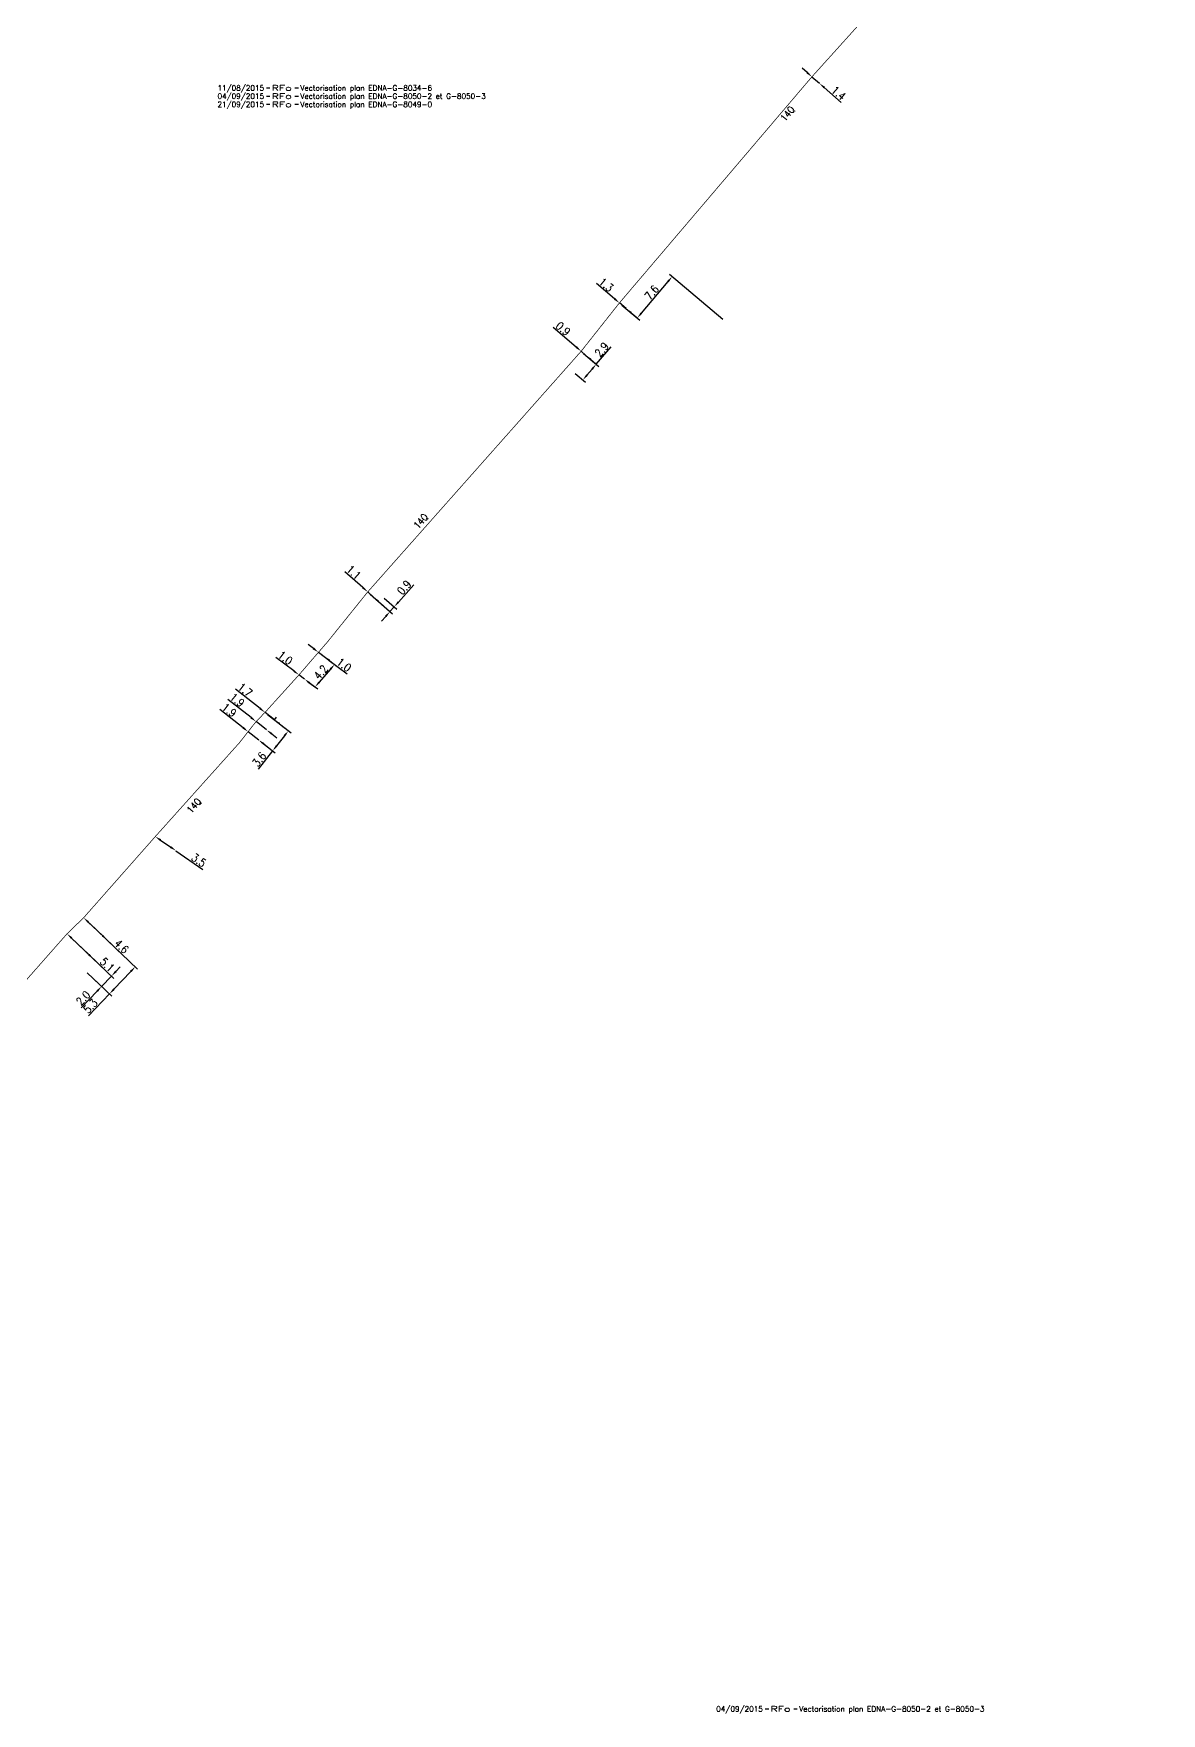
# Model space of a CAD drawing. Header units: millimetres. Extents: x 185000 to 186003, y 127000 to 128000.
# Drawn here: x 185414.6 to 185573.2, y 127510.2 to 127746.3 of the extents above; entities that cross this region are included whole.
import ezdxf
from ezdxf.enums import TextEntityAlignment as Align

# ---------------------------------------------------------------- set-up
doc = ezdxf.new("R2010")
doc.units = ezdxf.units.MM
doc.linetypes.add('S_ST', pattern=[14, 8, -1.5, 0, -1.5, 0, -1.5, 0, -1.5])
doc.layers.get('0').update_dxf_attribs({"linetype": 'CONTINUOUS'})
doc.layers.add('S_100', color=5, linetype='CONTINUOUS')
doc.layers.add('S_910', color=7, linetype='CONTINUOUS', plot=False)
doc.styles.get("Standard").update_dxf_attribs({"font": 'romans.shx', "width": 0.85})
doc.dimstyles.get("Standard").update_dxf_attribs({"dimtxt": 1.5, "dimasz": 1.2, "dimexe": 0.625, "dimexo": 0.625, "dimgap": 0.25, "dimtad": 1, "dimdec": 1, "dimzin": 0, "dimdsep": 46, "dimtxsty": 'Standard', "dimcen": -0.5, "dimadec": 0, "dimazin": 0, "dimtfac": 1, "dimtdec": 1, "dimtmove": 0, "dimatfit": 3, "dimfxl": 0, "dimtolj": 1, "dimtzin": 0, "dimarcsym": 0})

# ---------------------------------------------------------------- blocks, each defined once
blk = doc.blocks.new('GIS_MODF')
at = {"color": 0, "linetype": 'Continuous', "flags": 128}
for points in [[(-2.26, -0.01), (-1.76, -0.01)], [(1.76, -0.01), (2.26, -0.01)]]:
    blk.add_lwpolyline(points, dxfattribs=at)
at = {"color": 0, "linetype": 'Continuous'}
blk.add_attdef('DATE', text='', height=0.75, dxfattribs=at).set_placement((-2.58, -0.39), align=Align.RIGHT)
at = {"color": 0, "linetype": 'Continuous', "width": 3.590909}
blk.add_attdef('USER', text='', height=0.75, dxfattribs=at).set_placement((-1.52, -0.39), (1.31, -0.39), align=Align.FIT)
at = {"color": 0, "linetype": 'Continuous'}
blk.add_attdef('DESC', (2.53, -0.39), '', height=0.75, dxfattribs=at)
blk = doc.blocks.new('*D49')
at = {"layer": 'S_100', "color": 0, "linetype": 'Continuous', "lineweight": -2, "ltscale": 0.5, "transparency": 16777216}
for p, q in [((185451.21, 127656.74), (185448.65, 127658.66)), ((185452.72, 127655.59), (185451.92, 127656.19)), ((185453.44, 127655.05), (185454.16, 127654.51))]:
    blk.add_line(p, q, dxfattribs=at)
at = {"layer": 'S_100', "color": 0, "linetype": 'Continuous', "ltscale": 0.5, "transparency": 16777216}
for points in [[(185451.3, 127656.86), (185451.12, 127656.62), (185451.92, 127656.19)], [(185453.53, 127655.17), (185453.35, 127654.93), (185452.72, 127655.59)]]:
    blk.add_solid(points, dxfattribs=at)
at = {"layer": 'S_100', "color": 0, "linetype": 'Continuous', "ltscale": 0.5, "transparency": 16777216, "insert": (185450, 127658.58), "char_height": 1.125, "attachment_point": 5, "rotation": 323.0727}
blk.add_mtext('\\A1;1.0', dxfattribs=at)
blk = doc.blocks.new('*D50')
at = {"layer": 'S_100', "color": 0, "linetype": 'Continuous', "lineweight": -2, "ltscale": 0.5, "transparency": 16777216}
for p, q in [((185455.05, 127659.09), (185457.31, 127657.39)), ((185453.1, 127655.31), (185454.56, 127654.21)), ((185456.35, 127656.99), (185454.78, 127655.17))]:
    blk.add_line(p, q, dxfattribs=at)
at = {"layer": 'S_100', "color": 0, "linetype": 'Continuous', "ltscale": 0.5, "transparency": 16777216}
for points in [[(185456.23, 127657.09), (185456.46, 127656.89), (185456.94, 127657.67)], [(185454.66, 127655.27), (185454.89, 127655.08), (185454.19, 127654.49)]]:
    blk.add_solid(points, dxfattribs=at)
at = {"layer": 'S_100', "color": 0, "linetype": 'Continuous', "ltscale": 0.5, "transparency": 16777216, "insert": (185455, 127656.57), "char_height": 1.125, "attachment_point": 5, "rotation": 49.1066}
blk.add_mtext('\\A1;4.2', dxfattribs=at)
blk = doc.blocks.new('*D51')
at = {"layer": 'S_100', "color": 0, "linetype": 'Continuous', "lineweight": -2, "ltscale": 0.5, "transparency": 16777216}
for p, q in [((185453.95, 127659.91), (185453.24, 127660.45)), ((185454.67, 127659.37), (185455.47, 127658.77)), ((185456.19, 127658.23), (185458.7, 127656.34))]:
    blk.add_line(p, q, dxfattribs=at)
at = {"layer": 'S_100', "color": 0, "linetype": 'Continuous', "ltscale": 0.5, "transparency": 16777216}
for points in [[(185454.04, 127660.03), (185453.86, 127659.79), (185454.67, 127659.37)], [(185456.28, 127658.35), (185456.1, 127658.11), (185455.47, 127658.77)]]:
    blk.add_solid(points, dxfattribs=at)
at = {"layer": 'S_100', "color": 0, "linetype": 'Continuous', "ltscale": 0.5, "transparency": 16777216, "insert": (185458.26, 127657.61), "char_height": 1.125, "attachment_point": 5, "rotation": 323.0727}
blk.add_mtext('\\A1;1.0', dxfattribs=at)
blk = doc.blocks.new('*D52')
at = {"layer": 'S_100', "color": 0, "linetype": 'Continuous', "lineweight": -2, "ltscale": 0.5, "transparency": 16777216}
for p, q in [((185446.45, 127651.48), (185443.01, 127654.18)), ((185448.49, 127649.87), (185447.15, 127650.92)), ((185448.54, 127649.93), (185448.78, 127650.24)), ((185449.2, 127649.32), (185449.91, 127648.76))]:
    blk.add_line(p, q, dxfattribs=at)
at = {"layer": 'S_100', "color": 0, "linetype": 'Continuous', "ltscale": 0.5, "transparency": 16777216}
for points in [[(185446.54, 127651.59), (185446.35, 127651.36), (185447.15, 127650.92)], [(185449.29, 127649.43), (185449.11, 127649.2), (185448.49, 127649.87)]]:
    blk.add_solid(points, dxfattribs=at)
at = {"layer": 'S_100', "color": 0, "linetype": 'Continuous', "ltscale": 0.5, "transparency": 16777216, "insert": (185444.35, 127654.07), "char_height": 1.125, "attachment_point": 5, "rotation": 321.8636}
blk.add_mtext('\\A1;1.7', dxfattribs=at)
blk = doc.blocks.new('*D53')
at = {"layer": 'S_100', "color": 0, "linetype": 'Continuous', "lineweight": -2, "ltscale": 0.5, "transparency": 16777216}
for p, q in [((185444.06, 127648.77), (185440.79, 127651.33)), ((185446.27, 127647.04), (185444.77, 127648.21)), ((185446.97, 127646.48), (185447.68, 127645.93))]:
    blk.add_line(p, q, dxfattribs=at)
at = {"layer": 'S_100', "color": 0, "linetype": 'Continuous', "ltscale": 0.5, "transparency": 16777216}
for points in [[(185444.16, 127648.89), (185443.97, 127648.65), (185444.77, 127648.21)], [(185447.07, 127646.6), (185446.88, 127646.37), (185446.27, 127647.04)]]:
    blk.add_solid(points, dxfattribs=at)
at = {"layer": 'S_100', "color": 0, "linetype": 'Continuous', "ltscale": 0.5, "transparency": 16777216, "insert": (185442.12, 127651.24), "char_height": 1.125, "attachment_point": 5, "rotation": 321.8978}
blk.add_mtext('\\A1;1.9', dxfattribs=at)
blk = doc.blocks.new('*D54')
at = {"layer": 'S_100', "color": 0, "linetype": 'Continuous', "lineweight": -2, "ltscale": 0.5, "transparency": 16777216}
for p, q in [((185445.18, 127650.19), (185441.91, 127652.75)), ((185447.38, 127648.46), (185445.89, 127649.63)), ((185448.09, 127647.9), (185448.8, 127647.35))]:
    blk.add_line(p, q, dxfattribs=at)
at = {"layer": 'S_100', "color": 0, "linetype": 'Continuous', "ltscale": 0.5, "transparency": 16777216}
for points in [[(185445.27, 127650.3), (185445.09, 127650.07), (185445.89, 127649.63)], [(185448.18, 127648.02), (185448, 127647.78), (185447.38, 127648.46)]]:
    blk.add_solid(points, dxfattribs=at)
at = {"layer": 'S_100', "color": 0, "linetype": 'Continuous', "ltscale": 0.5, "transparency": 16777216, "insert": (185443.24, 127652.66), "char_height": 1.125, "attachment_point": 5, "rotation": 321.8636}
blk.add_mtext('\\A1;1.9', dxfattribs=at)
blk = doc.blocks.new('*D55')
at = {"layer": 'S_100', "color": 0, "linetype": 'Continuous', "lineweight": -2, "ltscale": 0.5, "transparency": 16777216}
for p, q in [((185432.46, 127632.96), (185433.88, 127631.98)), ((185434.62, 127631.47), (185438.39, 127628.85))]:
    blk.add_line(p, q, dxfattribs=at)
at = {"layer": 'S_100', "color": 0, "linetype": 'Continuous', "ltscale": 0.5, "transparency": 16777216}
for points in [[(185432.55, 127633.08), (185432.38, 127632.84), (185431.72, 127633.47)], [(185433.96, 127632.1), (185433.79, 127631.86), (185434.62, 127631.47)]]:
    blk.add_solid(points, dxfattribs=at)
at = {"layer": 'S_100', "color": 0, "linetype": 'Continuous', "ltscale": 0.5, "transparency": 16777216, "insert": (185437.84, 127630.14), "char_height": 1.125, "attachment_point": 5, "rotation": 325.2638}
blk.add_mtext('\\A1;3.5', dxfattribs=at)
blk = doc.blocks.new('*D56')
at = {"layer": 'S_100', "color": 0, "linetype": 'Continuous', "lineweight": -2, "ltscale": 0.5, "transparency": 16777216}
for p, q in [((185422.47, 127621.27), (185429.23, 127614.84)), ((185422.15, 127614.33), (185425.62, 127611.03)), ((185428.27, 127614.51), (185425.9, 127612.01)), ((185425.28, 127611.35), (185422.32, 127608.25))]:
    blk.add_line(p, q, dxfattribs=at)
at = {"layer": 'S_100', "color": 0, "linetype": 'Continuous', "ltscale": 0.5, "transparency": 16777216}
for points in [[(185428.16, 127614.61), (185428.38, 127614.4), (185428.89, 127615.16)], [(185425.79, 127612.11), (185426, 127611.9), (185425.28, 127611.35)]]:
    blk.add_solid(points, dxfattribs=at)
at = {"layer": 'S_100', "color": 0, "linetype": 'Continuous', "ltscale": 0.5, "transparency": 16777216, "insert": (185422.6, 127609.63), "char_height": 1.125, "attachment_point": 5, "rotation": 46.44}
blk.add_mtext('\\A1;5.3', dxfattribs=at)
blk = doc.blocks.new('*D57')
at = {"layer": 'S_100', "color": 0, "linetype": 'Continuous', "lineweight": -2, "ltscale": 0.5, "transparency": 16777216}
for p, q in [((185422.29, 127621.44), (185424.28, 127619.54)), ((185424.94, 127618.92), (185427.31, 127616.66))]:
    blk.add_line(p, q, dxfattribs=at)
at = {"layer": 'S_100', "color": 0, "linetype": 'Continuous', "ltscale": 0.5, "transparency": 16777216}
for points in [[(185422.39, 127621.55), (185422.19, 127621.33), (185421.64, 127622.06)], [(185424.39, 127619.65), (185424.18, 127619.43), (185424.94, 127618.92)]]:
    blk.add_solid(points, dxfattribs=at)
at = {"layer": 'S_100', "color": 0, "linetype": 'Continuous', "ltscale": 0.5, "transparency": 16777216, "insert": (185426.97, 127618.03), "char_height": 1.125, "attachment_point": 5, "rotation": 316.44}
blk.add_mtext('\\A1;4.6', dxfattribs=at)
blk = doc.blocks.new('*D58')
at = {"layer": 'S_100', "color": 0, "linetype": 'Continuous', "lineweight": -2, "ltscale": 0.5, "transparency": 16777216}
for p, q in [((185419.81, 127619.31), (185425.89, 127613.53)), ((185426.17, 127614.51), (185426.79, 127615.16)), ((185422.15, 127614.33), (185424.51, 127612.08)), ((185425.55, 127613.85), (185424.17, 127612.4)), ((185423.55, 127611.75), (185421.29, 127609.38))]:
    blk.add_line(p, q, dxfattribs=at)
at = {"layer": 'S_100', "color": 0, "linetype": 'Continuous', "ltscale": 0.5, "transparency": 16777216}
for points in [[(185426.06, 127614.61), (185426.28, 127614.4), (185425.55, 127613.85)], [(185423.44, 127611.86), (185423.66, 127611.65), (185424.17, 127612.4)]]:
    blk.add_solid(points, dxfattribs=at)
at = {"layer": 'S_100', "color": 0, "linetype": 'Continuous', "ltscale": 0.5, "transparency": 16777216, "insert": (185421.57, 127610.76), "char_height": 1.125, "attachment_point": 5, "rotation": 46.44}
blk.add_mtext('\\A1;2.0', dxfattribs=at)
blk = doc.blocks.new('*D59')
at = {"layer": 'S_100', "color": 0, "linetype": 'Continuous', "lineweight": -2, "ltscale": 0.5, "transparency": 16777216}
for p, q in [((185419.95, 127619.18), (185422.37, 127616.88)), ((185423.02, 127616.26), (185425.2, 127614.19))]:
    blk.add_line(p, q, dxfattribs=at)
at = {"layer": 'S_100', "color": 0, "linetype": 'Continuous', "ltscale": 0.5, "transparency": 16777216}
for points in [[(185420.06, 127619.29), (185419.85, 127619.07), (185419.3, 127619.8)], [(185422.47, 127616.99), (185422.26, 127616.77), (185423.02, 127616.26)]]:
    blk.add_solid(points, dxfattribs=at)
at = {"layer": 'S_100', "color": 0, "linetype": 'Continuous', "ltscale": 0.5, "transparency": 16777216, "insert": (185424.95, 127615.46), "char_height": 1.125, "attachment_point": 5, "rotation": 316.44}
blk.add_mtext('\\A1;5.1', dxfattribs=at)
blk = doc.blocks.new('*D60')
at = {"layer": 'S_100', "color": 0, "linetype": 'Continuous', "lineweight": -2, "ltscale": 0.5, "transparency": 16777216}
for p, q in [((185460.92, 127668.46), (185458.39, 127670.7)), ((185462.42, 127667.13), (185461.6, 127667.86)), ((185463.09, 127666.53), (185463.77, 127665.93))]:
    blk.add_line(p, q, dxfattribs=at)
at = {"layer": 'S_100', "color": 0, "linetype": 'Continuous', "ltscale": 0.5, "transparency": 16777216}
for points in [[(185461.02, 127668.57), (185460.82, 127668.34), (185461.6, 127667.86)], [(185463.19, 127666.64), (185463, 127666.42), (185462.42, 127667.13)]]:
    blk.add_solid(points, dxfattribs=at)
at = {"layer": 'S_100', "color": 0, "linetype": 'Continuous', "ltscale": 0.5, "transparency": 16777216, "insert": (185459.63, 127670.61), "char_height": 1.125, "attachment_point": 5, "rotation": 318.455}
blk.add_mtext('\\A1;1.1', dxfattribs=at)
blk = doc.blocks.new('*D61')
at = {"layer": 'S_100', "color": 0, "linetype": 'Continuous', "lineweight": -2, "ltscale": 0.5, "transparency": 16777216}
for p, q in [((185493.74, 127699.86), (185495.85, 127702.32)), ((185491.97, 127701.38), (185494.1, 127699.56)), ((185490.79, 127698.57), (185492.21, 127697.36)), ((185492.44, 127698.34), (185493.16, 127699.18))]:
    blk.add_line(p, q, dxfattribs=at)
at = {"layer": 'S_100', "color": 0, "linetype": 'Continuous', "ltscale": 0.5, "transparency": 16777216}
for points in [[(185493.04, 127699.28), (185493.27, 127699.08), (185493.74, 127699.86)], [(185492.33, 127698.44), (185492.56, 127698.25), (185491.86, 127697.66)]]:
    blk.add_solid(points, dxfattribs=at)
at = {"layer": 'S_100', "color": 0, "linetype": 'Continuous', "ltscale": 0.5, "transparency": 16777216, "insert": (185494.52, 127701.92), "char_height": 1.125, "attachment_point": 5, "rotation": 49.3938}
blk.add_mtext('\\A1;2.9', dxfattribs=at)
blk = doc.blocks.new('*D62')
at = {"layer": 'S_100', "color": 0, "linetype": 'Continuous', "lineweight": -2, "ltscale": 0.5, "transparency": 16777216}
for p, q in [((185490.93, 127702.27), (185487.7, 127705.04)), ((185492.3, 127701.1), (185491.62, 127701.69)), ((185492.98, 127700.52), (185493.67, 127699.93))]:
    blk.add_line(p, q, dxfattribs=at)
at = {"layer": 'S_100', "color": 0, "linetype": 'Continuous', "ltscale": 0.5, "transparency": 16777216}
for points in [[(185491.03, 127702.39), (185490.83, 127702.16), (185491.62, 127701.69)], [(185493.08, 127700.63), (185492.88, 127700.4), (185492.3, 127701.1)]]:
    blk.add_solid(points, dxfattribs=at)
at = {"layer": 'S_100', "color": 0, "linetype": 'Continuous', "ltscale": 0.5, "transparency": 16777216, "insert": (185489.08, 127704.85), "char_height": 1.125, "attachment_point": 5, "rotation": 319.3938}
blk.add_mtext('\\A1;0.9', dxfattribs=at)
blk = doc.blocks.new('*D63')
at = {"layer": 'S_100', "color": 0, "linetype": 'Continuous', "lineweight": -2, "ltscale": 0.5, "transparency": 16777216}
for p, q in [((185511.53, 127706.17), (185504.06, 127712.48)), ((185500.1, 127707.05), (185503.84, 127711.49)), ((185497.36, 127708.18), (185499.87, 127706.06))]:
    blk.add_line(p, q, dxfattribs=at)
at = {"layer": 'S_100', "color": 0, "linetype": 'Continuous', "ltscale": 0.5, "transparency": 16777216}
for points in [[(185503.72, 127711.58), (185503.95, 127711.39), (185504.42, 127712.17)], [(185499.98, 127707.15), (185500.21, 127706.96), (185499.52, 127706.36)]]:
    blk.add_solid(points, dxfattribs=at)
at = {"layer": 'S_100', "color": 0, "linetype": 'Continuous', "ltscale": 0.5, "transparency": 16777216, "insert": (185501.56, 127709.95), "char_height": 1.125, "attachment_point": 5, "rotation": 49.8526}
blk.add_mtext('\\A1;7.6', dxfattribs=at)
blk = doc.blocks.new('*D64')
at = {"layer": 'S_100', "color": 0, "linetype": 'Continuous', "lineweight": -2, "ltscale": 0.5, "transparency": 16777216}
for p, q in [((185496.32, 127709.06), (185493.79, 127711.19)), ((185497.96, 127707.68), (185497, 127708.48)), ((185498.65, 127707.1), (185499.34, 127706.52))]:
    blk.add_line(p, q, dxfattribs=at)
at = {"layer": 'S_100', "color": 0, "linetype": 'Continuous', "ltscale": 0.5, "transparency": 16777216}
for points in [[(185496.41, 127709.18), (185496.22, 127708.95), (185497, 127708.48)], [(185498.74, 127707.21), (185498.55, 127706.98), (185497.96, 127707.68)]]:
    blk.add_solid(points, dxfattribs=at)
at = {"layer": 'S_100', "color": 0, "linetype": 'Continuous', "ltscale": 0.5, "transparency": 16777216, "insert": (185495.13, 127711.04), "char_height": 1.125, "attachment_point": 5, "rotation": 319.8526}
blk.add_mtext('\\A1;1.3', dxfattribs=at)
blk = doc.blocks.new('*D65')
at = {"layer": 'S_100', "color": 0, "linetype": 'Continuous', "lineweight": -2, "ltscale": 0.5, "transparency": 16777216}
for p, q in [((185523.4, 127740.87), (185522.72, 127741.46)), ((185524.08, 127740.27), (185525.13, 127739.35)), ((185525.81, 127738.76), (185528.21, 127736.66))]:
    blk.add_line(p, q, dxfattribs=at)
at = {"layer": 'S_100', "color": 0, "linetype": 'Continuous', "ltscale": 0.5, "transparency": 16777216}
for points in [[(185523.5, 127740.98), (185523.3, 127740.75), (185524.08, 127740.27)], [(185525.91, 127738.87), (185525.71, 127738.65), (185525.13, 127739.35)]]:
    blk.add_solid(points, dxfattribs=at)
at = {"layer": 'S_100', "color": 0, "linetype": 'Continuous', "ltscale": 0.5, "transparency": 16777216, "insert": (185527.84, 127737.98), "char_height": 1.125, "attachment_point": 5, "rotation": 318.8136}
blk.add_mtext('\\A1;1.4', dxfattribs=at)
blk = doc.blocks.new('*D187')
at = {"layer": 'S_100', "color": 0, "linetype": 'Continuous', "lineweight": -2, "ltscale": 0.5, "transparency": 16777216}
for p, q in [((185447.52, 127650.63), (185450.81, 127648.05)), ((185446.64, 127646.75), (185448.59, 127645.22)), ((185449.89, 127647.63), (185448.78, 127646.21)), ((185448.22, 127645.51), (185446.19, 127642.93))]:
    blk.add_line(p, q, dxfattribs=at)
at = {"layer": 'S_100', "color": 0, "linetype": 'Continuous', "ltscale": 0.5, "transparency": 16777216}
for points in [[(185449.77, 127647.72), (185450, 127647.54), (185450.44, 127648.34)], [(185448.66, 127646.31), (185448.89, 127646.12), (185448.22, 127645.51)]]:
    blk.add_solid(points, dxfattribs=at)
at = {"layer": 'S_100', "color": 0, "linetype": 'Continuous', "ltscale": 0.5, "transparency": 16777216, "insert": (185446.34, 127644.33), "char_height": 1.125, "attachment_point": 5, "rotation": 51.8481}
blk.add_mtext('\\A1;3.6', dxfattribs=at)
blk = doc.blocks.new('*D188')
at = {"layer": 'S_100', "color": 0, "linetype": 'Continuous', "lineweight": -2, "ltscale": 0.5, "transparency": 16777216}
for p, q in [((185461.95, 127667.55), (185465.08, 127664.78)), ((185463.93, 127667), (185465.67, 127665.45)), ((185465.92, 127666.43), (185468.06, 127668.85)), ((185464.72, 127665.09), (185465.32, 127665.76)), ((185464.13, 127664.41), (185463.53, 127663.74))]:
    blk.add_line(p, q, dxfattribs=at)
at = {"layer": 'S_100', "color": 0, "linetype": 'Continuous', "ltscale": 0.5, "transparency": 16777216}
for points in [[(185464.02, 127664.51), (185464.24, 127664.31), (185464.72, 127665.09)], [(185465.81, 127666.53), (185466.03, 127666.34), (185465.32, 127665.76)]]:
    blk.add_solid(points, dxfattribs=at)
at = {"layer": 'S_100', "color": 0, "linetype": 'Continuous', "ltscale": 0.5, "transparency": 16777216, "insert": (185466.73, 127668.48), "char_height": 1.125, "attachment_point": 5, "rotation": 48.455}
blk.add_mtext('\\A1;0.9', dxfattribs=at)

msp = doc.modelspace()

# ---------------------------------------------------------------- linework, layer by layer
at = {"layer": 'S_100', "linetype": 'S_ST', "ltscale": 0.5, "const_width": 0.1, "flags": 128}
msp.add_lwpolyline([(185368.39, 127578.52), (185369.06, 127578.18, -0.077108), (185369.18, 127578.09), (185375.95, 127571.49, 0.418213), (185376.66, 127571.51), (185390.61, 127586.19), (185396.58, 127593.02), (185404.57, 127603.1), (185419.3, 127619.8), (185421.64, 127622.06), (185431.72, 127633.47), (185443.58, 127646.69), (185444.77, 127648.21), (185444.77, 127648.21), (185445.89, 127649.63), (185447.15, 127650.92), (185451.92, 127656.19), (185454.67, 127659.37), (185455.88, 127660.76), (185461.6, 127667.86), (185491.62, 127701.69), (185497, 127708.48), (185524.08, 127740.27), (185538.06, 127755.76), (185541.45, 127759.75), (185544.85, 127763.24), (185557.79, 127775.75), (185565.19, 127782.97), (185574.65, 127793.6), (185599.76, 127818.19), (185608.82, 127826.77), (185617.96, 127835.33), (185627.1, 127843.55), (185636.34, 127851.48), (185645.81, 127859.94), (185654.55, 127867.09), (185661.92, 127872.74), (185672.12, 127882.39), (185681.83, 127889.79), (185691.41, 127895.98), (185727.82, 127921.26), (185735.2, 127926.02), (185740.21, 127929.26), (185747.34, 127933.86), (185761.17, 127942.79), (185768.62, 127947.6), (185779.97, 127954.95), (185797.71, 127965.98), (185807.25, 127971.92), (185823.25, 127981.87), (185852.78, 128000)], format="xyb", dxfattribs=at)

# ---------------------------------------------------------------- block references
at = {"layer": 'S_910', "ltscale": 0.5}
ref = msp.add_blockref('GIS_MODF', (185449.6, 127737.56), dxfattribs=at)
ref.add_attrib('DATE', '04/09/2015', dxfattribs={"layer": '0', "color": 0, "linetype": 'Continuous', "height": 0.75}).set_placement((185447.02, 127737.17), align=Align.RIGHT)
ref.add_attrib('USER', 'RFo', dxfattribs={"layer": '0', "color": 0, "linetype": 'Continuous', "height": 0.75, "width": 1.436364}).set_placement((185448.08, 127737.17), (185450.91, 127737.17), align=Align.FIT)
ref.add_attrib('DESC', 'Vectorisation plan EDNA-G-8050-2 et G-8050-3', (185452.13, 127737.17), dxfattribs={"layer": '0', "color": 0, "linetype": 'Continuous', "height": 0.75})
ref = msp.add_blockref('GIS_MODF', (185449.6, 127738.71), dxfattribs=at)
ref.add_attrib('DATE', '11/08/2015', dxfattribs={"layer": '0', "color": 0, "linetype": 'Continuous', "height": 0.75}).set_placement((185447.02, 127738.32), align=Align.RIGHT)
ref.add_attrib('USER', 'RFo', dxfattribs={"layer": '0', "color": 0, "linetype": 'Continuous', "height": 0.75, "width": 1.436364}).set_placement((185448.08, 127738.32), (185450.91, 127738.32), align=Align.FIT)
ref.add_attrib('DESC', 'Vectorisation plan EDNA-G-8034-6', (185452.13, 127738.32), dxfattribs={"layer": '0', "color": 0, "linetype": 'Continuous', "height": 0.75})
ref = msp.add_blockref('GIS_MODF', (185449.6, 127736.41), dxfattribs=at)
ref.add_attrib('DATE', '21/09/2015', dxfattribs={"layer": '0', "color": 0, "linetype": 'Continuous', "height": 0.75}).set_placement((185447.02, 127736.02), align=Align.RIGHT)
ref.add_attrib('USER', 'RFo', dxfattribs={"layer": '0', "color": 0, "linetype": 'Continuous', "height": 0.75, "width": 1.436364}).set_placement((185448.08, 127736.02), (185450.91, 127736.02), align=Align.FIT)
ref.add_attrib('DESC', 'Vectorisation plan EDNA-G-8049-0', (185452.13, 127736.02), dxfattribs={"layer": '0', "color": 0, "linetype": 'Continuous', "height": 0.75})
ref = msp.add_blockref('GIS_MODF', (185519.76, 127510.84), dxfattribs=at)
ref.add_attrib('DATE', '04/09/2015', dxfattribs={"layer": '0', "color": 0, "linetype": 'Continuous', "height": 0.75}).set_placement((185517.18, 127510.46), align=Align.RIGHT)
ref.add_attrib('USER', 'RFo', dxfattribs={"layer": '0', "color": 0, "linetype": 'Continuous', "height": 0.75, "width": 1.436364}).set_placement((185518.25, 127510.46), (185521.07, 127510.46), align=Align.FIT)
ref.add_attrib('DESC', 'Vectorisation plan EDNA-G-8050-2 et G-8050-3', (185522.29, 127510.46), dxfattribs={"layer": '0', "color": 0, "linetype": 'Continuous', "height": 0.75})

# ---------------------------------------------------------------- texts
at = {"layer": 'S_100', "linetype": 'Continuous', "ltscale": 0.5, "width": 0.85}
for rotation, p in [(49.5825, (185520.68, 127735.05)), (48.1187, (185469.1, 127677.77)), (48.1187, (185437.19, 127637.78))]:
    msp.add_text('14Q', height=1, rotation=rotation, dxfattribs=at).set_placement(p, align=Align.MIDDLE)

# ---------------------------------------------------------------- dimensions: what is measured, and where the dimension line sits
at = {"layer": 'S_100', "linetype": 'Continuous', "ltscale": 0.5}
for base, p1, p2, angle, picture, middle in [((185525.13, 127739.35), (185524.08, 127740.27), (185525.13, 127739.35), 138.8136, '*D65', (185527.35, 127737.41)), ((185497.96, 127707.68), (185497, 127708.48), (185497.96, 127707.68), 139.8526, '*D64', (185494.65, 127710.47)), ((185504.42, 127712.17), (185497, 127708.48), (185511.89, 127705.87), 229.8526, '*D63', (185502.13, 127709.46)), ((185492.3, 127701.1), (185491.62, 127701.69), (185492.3, 127701.1), 139.3938, '*D62', (185488.59, 127704.28)), ((185491.86, 127697.66), (185491.62, 127701.69), (185490.44, 127698.88), 49.3938, '*D61', (185495.09, 127701.43)), ((185462.42, 127667.13), (185461.6, 127667.86), (185462.42, 127667.13), 138.455, '*D60', (185459.13, 127670.04)), ((185465.32, 127665.76), (185461.6, 127667.86), (185463.58, 127667.31), 228.455, '*D188', (185467.29, 127667.98)), ((185452.72, 127655.59), (185451.92, 127656.19), (185452.72, 127655.59), 143.0727, '*D49', (185449.55, 127657.98)), ((185455.47, 127658.77), (185454.67, 127659.37), (185455.47, 127658.77), 143.0727, '*D51', (185457.81, 127657.01)), ((185448.49, 127649.87), (185447.15, 127650.92), (185448.25, 127649.56), 141.8636, '*D52', (185443.89, 127653.49)), ((185447.38, 127648.46), (185445.89, 127649.63), (185447.38, 127648.46), 141.8636, '*D54', (185442.77, 127652.07)), ((185446.27, 127647.04), (185444.77, 127648.21), (185446.27, 127647.04), 141.8978, '*D53', (185441.66, 127650.65)), ((185448.22, 127645.51), (185447.15, 127650.92), (185446.27, 127647.04), 51.8481, '*D187', (185446.93, 127643.86)), ((185434.62, 127631.47), (185431.72, 127633.47), (185434.62, 127631.47), 145.2638, '*D55', (185437.41, 127629.53)), ((185424.935, 127618.9231), (185421.6379, 127622.0586), (185424.935, 127618.9231), 136.44, '*D57', (185426.449, 127617.4834)), ((185423.02, 127616.26), (185419.3, 127619.8), (185423.02, 127616.26), 136.44, '*D59', (185424.43, 127614.92)), ((185424.17, 127612.4), (185419.47, 127619.64), (185421.81, 127614.65), 46.44, '*D58', (185422.11, 127610.24)), ((185425.2757, 127611.3543), (185422.1297, 127621.5909), (185421.809, 127614.651), 46.44, '*D56', (185423.1408, 127609.1093))]:
    dim = msp.add_linear_dim(base=base, p1=p1, p2=p2, angle=angle, dimstyle='Standard', override={"dimscale": 0.75}, dxfattribs=at)
    dim.commit()
    dim.dimension.update_dxf_attribs({"geometry": picture, "text_midpoint": middle, "dimtype": 160})
dim = msp.add_linear_dim(base=(185454.19, 127654.49), p1=(185454.67, 127659.37), p2=(185452.72, 127655.59), angle=49.1066, text='4.2', dimstyle='Standard', override={"dimscale": 0.75}, dxfattribs=at)
dim.commit()
dim.dimension.update_dxf_attribs({"geometry": '*D50', "text_midpoint": (185455.56, 127656.08), "dimtype": 160})

doc.saveas('drawing.dxf')
